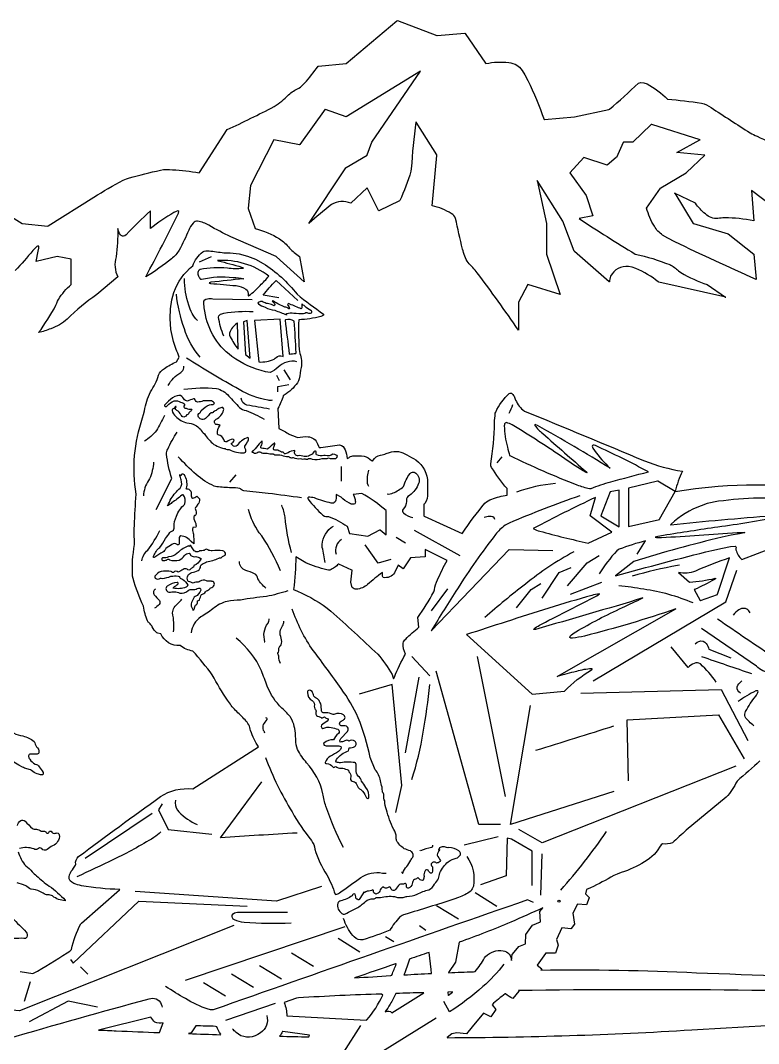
# Model space of a CAD drawing. Extents: x 0.5 to 31.2, y -0.2 to 53.7.
# Drawn here: x 8.26 to 20.54, y 36.66 to 53.69 of the extents above; entities that cross this region are included whole.
import ezdxf

# ---------------------------------------------------------------- set-up
doc = ezdxf.new("R2010")
doc.units = 0
doc.linetypes.add('0', pattern=[0])
doc.layers.add('1', color=7, linetype='0')

msp = doc.modelspace()

# ---------------------------------------------------------------- linework, layer by layer
at = {"layer": '1'}
for p, q in [((11.431412, 49.756332), (11.23381, 49.665131)), ((12.753845, 47.704292), (12.647446, 47.871498)), ((12.571442, 47.689087), (12.525848, 47.780289)), ((16.269119, 46.424034), (16.188049, 46.322693)), ((13.601471, 46.021896), (13.601471, 46.265144)), ((11.841827, 46.123459), (11.735413, 46.001854)), ((15.577805, 44.775291), (14.817673, 45.200966)), ((14.665665, 44.988129), (14.513641, 45.079346)), ((17.414261, 44.136192), (17.931107, 44.336411)), ((15.364975, 44.227997), (15.091339, 43.863129)), ((15.073303, 42.775764), (14.769287, 43.100052)), ((16.329941, 40.769211), (15.86377, 43.100052)), ((14.667953, 41.498878), (14.8909, 42.755501)), ((10.452179, 40.485466), (9.337418, 39.73555)), ((16.208328, 40.100372), (15.640808, 39.958496)), ((16.917709, 39.127502), (16.937988, 39.81662)), ((16.188004, 38.939995), (15.823166, 39.162949)), ((15.549576, 38.72718), (15.184738, 38.950127)), ((13.654541, 38.600533), (10.999405, 37.708725)), ((15.003494, 38.538483), (14.897095, 38.614487)), ((13.907928, 38.179977), (13.543106, 38.402924)), ((14.470352, 38.347176), (14.334686, 38.432068)), ((13.132721, 37.936768), (12.767899, 38.159714)), ((9.256363, 37.931686), (9.377975, 37.810066)), ((12.600601, 37.728996), (12.235764, 37.95195)), ((8.32402, 37.364174), (8.425354, 37.688461)), ((11.668259, 37.445236), (11.303421, 37.668198)), ((12.13443, 37.58712), (11.769592, 37.810066)), ((12.499252, 37.323639), (11.668259, 37.039879)), ((13.91803, 36.958809), (13.634277, 36.512909))]:
    msp.add_line(p, q, dxfattribs=at)
for points in [[(8.021866, 50.475349), (8.289276, 50.308815), (8.712524, 50.266876), (8.718338, 50.268333), (9.479324, 50.748672, -0.023328), (9.969162, 51.028336), (10.025909, 51.053474), (10.072021, 51.069588, -0.002263), (10.58786, 51.199272, -0.072357), (10.789281, 51.204453, -0.028578), (11.233322, 51.154572), (11.23848, 51.159004), (11.700333, 51.872429, 0.008776), (12.481018, 52.256065, 0.060512), (12.721074, 52.451607, -0.076877), (12.891167, 52.564247, 0.088565), (12.986237, 52.645767, 0.034127), (13.212006, 52.928894), (13.217224, 52.929985), (13.677658, 52.971809), (14.520966, 53.682312), (14.53154, 53.689987), (15.186737, 53.437851), (15.192551, 53.437042), (15.65448, 53.479012), (15.659836, 53.471634), (15.998047, 52.979927), (16.003769, 52.971832, -0.076656), (16.384563, 52.991776, -0.083389), (16.521072, 52.947235), (16.562897, 52.914116), (16.606567, 52.858879), (16.653275, 52.783241), (16.701599, 52.692421, -0.025306), (16.972244, 52.043427), (16.977859, 52.04229), (17.476746, 52.084145), (18.05159, 52.209503), (18.058762, 52.211388, 0.018928), (18.541382, 52.648125), (18.582108, 52.659386), (18.63089, 52.65358), (18.685287, 52.634033, -0.075036), (19.027161, 52.380264, -0.0211), (19.591633, 52.310913, -0.099195), (19.750595, 52.239925, 0.001654), (20.399385, 51.818867, 0.036536), (20.517408, 51.764622, -0.002275), (21.353395, 51.344086, -0.154862)], [(20.810669, 50.562439), (20.423035, 50.85817), (20.461426, 50.355865), (20.461304, 50.351196, 0.051233), (19.977877, 50.404591, 0.040081), (19.862213, 50.390381, -0.207003), (19.656876, 50.46833, -0.070731), (19.490875, 50.64782), (19.144409, 50.815727), (19.146149, 50.81208), (19.453644, 50.309181), (19.460388, 50.306923), (20.035294, 50.139755), (20.461792, 49.801544), (20.500122, 49.383499), (20.499418, 49.379379, -0.010268), (19.147062, 50.006287), (19.028976, 50.067917), (18.944565, 50.116478, -0.118048), (18.80847, 50.262409, -0.075678), (18.679443, 50.563797), (18.910492, 50.899689), (18.913925, 50.90226), (19.337051, 51.153923), (19.340561, 51.157082), (19.647583, 51.450012), (19.18248, 51.492363), (19.565308, 51.701073), (19.569809, 51.703827), (18.76329, 51.955063), (18.7556, 51.956902), (18.4478, 51.6632), (18.44545, 51.661446), (18.291382, 51.661446), (18.290237, 51.660072), (18.174759, 51.408264), (18.173294, 51.406769), (18.019562, 51.28109), (17.631836, 51.407814), (17.399261, 51.154152), (17.670715, 50.773476), (17.786072, 50.438034), (17.786346, 50.435524), (17.555328, 50.393539), (17.556, 50.39225, 0.012525), (18.490646, 49.800262, -0.041467), (19.063702, 49.624252, -0.089336), (19.210678, 49.521362), (19.24968, 49.492157, 0.059453), (19.686447, 49.294334), (19.992889, 49.085518), (19.996017, 49.08313), (18.881836, 49.334473), (18.871765, 49.337105, 0.07382), (18.500839, 49.561073), (18.439896, 49.580292), (18.379776, 49.591827, 0.33208), (18.080097, 49.431751, 0.087767), (18.058273, 49.337296), (18.054886, 49.339561), (17.477646, 49.843094), (17.475052, 49.848312), (17.28302, 50.350876), (16.856506, 51.02739), (17.011566, 50.308708), (17.011566, 49.806587), (17.011826, 49.800842), (17.242615, 49.129799), (17.242767, 49.12571), (16.70369, 49.293648), (16.700714, 49.292946), (16.546692, 48.9991), (16.546371, 48.995003), (16.54637, 48.533875, 0.01114), (15.859782, 49.488865, 0.031296), (15.707886, 49.657494, -0.081733), (15.615845, 49.883949, -0.006478), (15.499376, 50.394398, 0.172347), (15.428391, 50.475998, 0.073232), (15.112061, 50.605255), (15.188919, 51.443367), (15.188889, 51.451134), (14.842438, 51.99678), (14.840347, 51.997223, 0.016431), (14.761902, 51.219337), (14.754913, 51.179329, -0.041624), (14.56955, 50.689812), (14.56604, 50.687683), (14.22049, 50.52021), (14.21788, 50.52507), (14.026535, 50.900597), (13.755127, 50.647003, 0.233195), (13.433091, 50.624344, 0.010795), (13.059173, 50.311501), (13.675308, 51.235229), (13.679428, 51.239822), (14.025848, 51.449692), (14.027145, 51.451767), (14.104034, 51.661308), (14.918137, 52.844917), (13.677628, 52.08416), (13.33255, 52.209579), (13.32843, 52.21048), (12.905548, 51.623619), (12.901443, 51.619354), (12.477921, 51.703323), (12.474304, 51.700623), (12.089264, 50.944862), (12.087982, 50.940331), (12.0495, 50.562866), (12.050613, 50.559128), (12.165741, 50.224365, -0.074262), (12.568661, 50.055138, -0.073607), (12.734931, 49.900612, 0.051202), (12.902374, 49.75914), (12.979187, 49.340355), (12.979172, 49.337242), (12.517395, 49.756844), (12.512817, 49.760124), (11.760681, 50.08815, -0.026683), (11.39537, 50.279987, 0.077383), (11.207121, 50.350792, 0.24283), (11.132856, 50.314667, 0.089608), (11.058304, 50.196442, -0.02106), (10.900936, 49.866386, -0.083382), (10.772736, 49.723747, -0.038878), (10.343765, 49.421173, 0.007334), (10.888123, 50.48159), (10.893509, 50.508858), (10.88002, 50.517807), (10.850906, 50.511299), (10.809448, 50.49218, 0.031538), (10.42128, 50.224571), (10.421204, 50.520088, 0.015308), (10.016968, 50.123383), (9.992966, 50.106659, -0.38728), (9.922165, 50.121559, -0.107292), (9.878601, 50.224075, -0.035951), (9.848876, 49.754578, 0.187497), (9.87854, 49.42115), (9.52948, 49.125153, 0.049358), (9.036785, 48.718796, -0.095716), (8.763018, 48.557674, -0.038438), (8.561447, 48.492554, 0.034007), (8.849915, 48.947952), (8.866089, 48.985168), (8.876755, 49.015778), (8.891235, 49.046623, -0.074456), (9.102936, 49.29409), (9.103226, 49.29808), (9.103226, 49.716858), (9.100342, 49.717567), (8.870651, 49.759315), (8.521713, 49.674782), (8.554092, 49.851318), (8.562378, 49.897675), (8.562347, 49.928398), (8.5513, 49.936958), (8.530563, 49.92643), (8.50145, 49.899925), (8.46524, 49.860527, -0.021289), (8.172852, 49.526978)], [(8.256729, 37.854141), (8.467361, 37.824043, 0.019767), (9.03598, 38.164635), (9.078232, 38.195557), (9.106079, 38.220749, -0.072307), (9.263702, 38.648972), (9.273346, 38.660385), (9.906113, 39.217796), (9.910461, 39.222488, -0.03512), (9.274884, 39.283409, -0.040227), (9.147278, 39.321823), (9.112579, 39.341965, -0.376999), (9.077408, 39.467926, -0.068402), (9.140747, 39.575874), (9.175583, 39.623756), (9.178313, 39.641182, -0.26663), (9.227299, 39.769562, -0.005199), (10.586563, 40.766762, -0.179999), (11.127441, 40.894493), (12.221817, 41.593765, -0.060633), (12.088698, 41.865639, 0.166257), (11.995453, 42.044601, 0.023297), (11.837296, 42.202461, -0.049668), (11.706676, 42.370865, -0.027568), (11.451675, 42.794983, 0.027846), (11.127274, 43.189774, -0.110763), (10.914612, 43.280945, -0.309826), (10.595352, 43.478577), (10.54361, 43.491516), (10.529968, 43.495171, -0.178227), (10.452885, 43.594063, 0.088213), (10.403397, 43.658463, -0.257439), (10.371902, 43.69297, -0.052083), (10.30571, 43.9366, -0.031766), (10.132462, 44.398788), (10.125626, 44.437988, -0.063271), (10.158615, 44.963127), (10.158981, 44.980743, -0.036499), (10.155136, 45.275764, -0.008128), (10.184967, 45.80426, -0.125828), (10.291342, 47.072609), (10.307673, 47.130337), (10.321753, 47.188652, -0.078975), (10.42337, 47.507408, 0.075164), (10.556841, 47.782269, -0.158241), (10.654449, 47.895279, -0.038675), (10.853683, 48.008179), (10.899431, 48.08424, -0.000864), (10.803651, 48.344841), (10.763123, 48.546066), (10.747635, 48.72802), (10.753311, 48.891197), (10.776321, 49.036133), (10.812789, 49.16333, -0.147205), (11.127441, 49.604378, -0.155726), (11.292726, 49.835739, -0.16046), (11.396759, 49.855217, -0.011301), (11.644531, 49.820793), (11.748169, 49.819016), (11.89563, 49.804176), (12.036957, 49.76754), (12.171005, 49.713333), (12.296616, 49.645821, -0.087767), (12.862335, 49.131416, 0.01811), (13.300919, 48.800949), (13.302933, 48.785263), (13.287506, 48.771156), (13.257904, 48.758591, -0.046303), (12.890793, 48.707458, 0.039627), (12.906219, 48.144173, -0.152001), (12.92865, 47.912437, 0.003669), (12.897888, 47.724724), (12.885376, 47.691292), (12.868469, 47.659233, -0.11311), (12.645676, 47.454033), (12.631119, 47.439537, -0.079469), (12.541092, 47.231941), (12.556183, 46.899765), (12.556763, 46.898369, -0.006747), (12.733109, 46.801476, 0.025345), (12.875488, 46.746635), (12.996155, 46.761711), (13.044266, 46.758881, -0.299296), (13.202774, 46.638603), (13.21721, 46.603004, 0.473036), (13.254561, 46.580063, 0.008964), (13.566086, 46.624786, -0.302367), (13.66084, 46.540287, -0.081785), (13.696304, 46.397034), (13.723297, 46.410538, -0.235853), (13.790482, 46.438934, -0.061359), (13.980927, 46.434189, -0.126532), (14.098984, 46.364052), (14.109177, 46.357292), (14.119522, 46.352272), (14.130142, 46.366936, -0.262225), (14.251236, 46.450523, 0.07758), (14.344269, 46.480293), (14.398636, 46.497841, -0.235914), (14.68965, 46.455887, -0.016971), (14.83767, 46.374218, -0.238483), (15.033981, 45.990196), (15.033784, 45.822594, -0.160722), (14.98644, 45.648254), (14.980053, 45.641956), (14.973099, 45.636292), (14.973099, 45.439987), (14.976913, 45.437653), (15.610596, 45.150993), (15.61438, 45.154831, -0.028295), (15.988442, 45.654922, -0.122749), (16.100693, 45.720474, -0.038051), (16.356308, 45.788994), (16.356323, 45.88588), (16.355392, 45.896339, -0.04077), (16.099564, 46.249168), (16.087387, 46.275398), (16.086258, 46.307259, 0.035813), (16.147228, 46.99086, -0.017858), (16.160385, 47.149017), (16.16716, 47.169441, -0.1002), (16.394068, 47.478386, -0.431862), (16.454449, 47.460381, -0.027021), (16.47438, 47.435349), (16.498947, 47.370407, 0.140903), (16.645021, 47.187492, -0.002721), (18.642496, 46.356464, 0.050724), (19.27475, 46.184204, 0.045188), (19.152954, 45.84993), (18.863861, 46.020569), (18.860626, 46.02166), (18.377518, 45.900879), (18.375092, 45.897804), (18.375092, 45.263557), (18.378403, 45.26255), (18.891357, 45.383247), (18.894485, 45.38784), (19.153107, 45.849678), (19.491135, 45.899681), (19.870346, 45.936646, -0.070517), (22.360443, 45.758606)], [(11.203415, 48.692307, -0.112717), (11.058651, 48.951439, -0.084925), (10.990601, 49.391525)], [(12.556229, 49.072319), (12.299606, 49.117615), (12.298111, 49.11824, -0.017864), (12.506058, 49.356476), (12.513168, 49.358818), (12.875443, 49.026718)], [(11.249007, 48.084297, -0.104802), (10.98598, 48.557423, -0.055816), (10.853805, 49.133118)], [(12.86026, 48.008293, 0.252085), (12.54686, 47.918831, -0.09868), (12.412796, 47.828896), (12.337738, 47.84124, -0.097286), (11.777026, 48.094669, -0.209817), (11.317825, 48.908157), (11.3089, 48.990898, -0.410193), (11.369995, 49.057259, -0.085301), (11.461761, 49.057121), (12.115433, 49.041916)], [(11.644211, 48.433907, -0.080006), (11.55688, 48.75206, -0.329932), (11.609848, 48.807945), (11.6427, 48.817345, -0.054099), (12.130646, 48.844315)], [(12.449844, 47.369881, -0.163673), (12.381088, 47.368324, -0.087189), (11.897279, 47.546051, -0.018493), (11.021011, 48.069092)], [(10.71701, 47.613083, -0.129798), (10.925156, 47.827232), (10.944886, 47.843491, 0.310475), (10.975389, 47.932297)], [(10.975388, 47.552292, -0.0476), (11.519623, 47.56414, -0.156024), (11.726518, 47.437248, 0.001308), (11.902225, 47.245632, 0.144805), (12.013214, 47.193527, -0.057), (12.313034, 47.050674)], [(12.404236, 47.21788, 0.011458), (12.026688, 47.284264, -0.329586), (11.933031, 47.400276)], [(10.65619, 47.111481, 0.00169), (10.520828, 46.86042, -0.085238), (10.321793, 46.685859)], [(10.519394, 45.545837), (10.77742, 46.061928), (10.777298, 46.064415, -0.040777), (10.686543, 46.470539, -0.125282), (10.708725, 46.553719, -0.041666), (10.869003, 46.837875)], [(10.473801, 46.336258, -0.079281), (10.40741, 46.059402), (10.391449, 46.030312, 0.147845), (10.306578, 45.773842)], [(12.93625, 45.743446, -0.006298), (12.382629, 45.816864, -0.022518), (11.975448, 45.860416, -0.124888), (11.919708, 45.890503), (11.909134, 45.895691, 0.076633), (11.765015, 45.909889, -0.027872), (11.527145, 45.927444), (11.482544, 45.939056, -0.086955), (11.185455, 46.130066, -0.032854), (10.884201, 46.42746)], [(14.057541, 45.930687), (14.044769, 45.955231), (14.036438, 45.982628, -0.111789), (14.057541, 46.20433)], [(14.361618, 45.809067, 0.18403), (14.459444, 45.822704, 0.083461), (14.635452, 45.931427, -0.102285), (14.742517, 46.146389, -0.449574), (14.84718, 46.143768, -0.349716), (14.87334, 45.954971, -0.142261), (14.707489, 45.763649, 0.265293), (14.682498, 45.68103, -0.228676), (14.625658, 45.554741, 0.402913), (14.630569, 45.489616, 0.119182), (14.787277, 45.413803)], [(17.566299, 45.775452, 0.019993), (16.392075, 45.320206), (16.357164, 45.302898), (16.322647, 45.284821, 0.069886), (16.164993, 45.130852, 0.026679), (15.532027, 44.229256, 0.007411), (15.094819, 43.526997), (16.390427, 44.883316), (16.392303, 44.883606), (17.120392, 44.863388)], [(22.375015, 45.667465, 0.027205), (20.541233, 45.736801, 0.024605), (19.874252, 45.68454), (19.683884, 45.647148), (19.585144, 45.610252, 0.097206), (19.086033, 45.304493), (19.075577, 45.293495), (19.081436, 45.292912, -0.008727), (20.773865, 45.44463)], [(12.586639, 44.52742, 0.044092), (12.274582, 45.107986), (12.231262, 45.160912, -0.085905), (12.054626, 45.545837)], [(12.769058, 44.831421, -0.044859), (12.663322, 45.41795, 0.081243), (12.605644, 45.616802), (12.601852, 45.621841)], [(16.155518, 45.3834, 0.37511), (16.063963, 45.432747, 0.080929), (15.973084, 45.413803)], [(20.888397, 45.425346, -0.017966), (19.863155, 45.254467, 0.001984), (18.960238, 45.116627), (18.863388, 45.098312), (18.82045, 45.085724), (18.840469, 45.079735), (18.924406, 45.080566, 0.003907), (20.184296, 45.165661), (20.248625, 45.167339), (20.312973, 45.167511), (20.299835, 45.15947), (20.221695, 45.143929), (20.08812, 45.119675), (19.934708, 45.086983, 0.015535), (18.466368, 44.68409), (18.162519, 44.440918, -0.008926), (19.764345, 44.866089), (19.94043, 44.905319), (20.073685, 44.930069), (20.152618, 44.936821), (20.167572, 44.92263), (20.164215, 44.900696), (20.165421, 44.878181, 0.146047), (20.261993, 44.715157), (21.047089, 45.017136, -0.117979)], [(10.276183, 44.694626, -0.149744), (10.376801, 44.871788, 0.047905), (10.5802, 45.196228)], [(13.331467, 44.664215, 0.007831), (13.281585, 44.916389, -0.238816), (13.426597, 45.245586), (13.446964, 45.259647), (13.468277, 45.272232)], [(18.51889, 44.802582), (18.659912, 45.024193), (18.660202, 45.025383, 0.028282), (18.220825, 44.886505), (18.20285, 44.876175), (18.181549, 44.858284, 0.04524), (17.890579, 44.478287)], [(17.464951, 44.843117, 0.043406), (16.66188, 44.30677, 0.015448), (15.985368, 43.748642)], [(12.343445, 44.238609, -0.081541), (12.209825, 44.39164, 0.288601), (12.152374, 44.477966, 0.075911), (12.007554, 44.532475, -0.31039), (11.902635, 44.67942)], [(19.228287, 44.620163), (19.195114, 44.616096, 0.027075), (18.43782, 44.437752)], [(10.504195, 44.223412, 0.450734), (10.485611, 44.128235, 0.058774), (10.571824, 44.03299, -0.3475), (10.565643, 43.968117, -0.093172), (10.488999, 43.904205)], [(12.708252, 44.193008, -0.024641), (12.352173, 44.097984, 0.022549), (11.922745, 44.040291, 0.021214), (11.701402, 44.017334, 0.12799), (11.4603, 43.893024, -0.021599), (11.258026, 43.75872, 0.203891), (11.097001, 43.49379)], [(19.451218, 43.991859, 0.064201), (18.630344, 44.220795, 0.018841), (18.214874, 44.275612)], [(19.856602, 43.728367, 0.00305), (20.818544, 43.075348, 0.218104), (20.87958, 43.08897), (20.904764, 43.102821, 0.091901), (21.092941, 43.282471), (21.098953, 43.299515), (21.09993, 43.326744), (21.096375, 43.363014, 0.036632), (20.962601, 43.843376, 0.008544), (20.809189, 44.275612)], [(10.808212, 43.508987, 0.074717), (10.789352, 43.825317, -0.220634), (10.884295, 43.98605, 0.048323), (10.945008, 44.056206)], [(14.607132, 39.512596, 0.647785), (14.621643, 39.493713, -0.127944), (14.686295, 39.603844, 0.08839), (14.752544, 39.709259, -0.01995), (14.788681, 39.760212, 0.424749), (14.746979, 39.862389, 0.008745), (14.644897, 39.900749, -0.119588), (14.517944, 40.036766, -0.119514), (14.512459, 40.091396, 0.162852), (14.469742, 40.222092, -0.049408), (14.349548, 40.54789, -0.113273), (14.322662, 40.695168, -0.174077), (14.306472, 40.786758, 0.224495), (14.284073, 40.842514, -0.034998), (14.27829, 40.926994, -0.08411), (14.252398, 41.030647, 0.123702), (14.16124, 41.215118), (14.080261, 41.417564, 0.04721), (13.877502, 42.079903, 0.05881), (13.59584, 42.565048, 0.010996), (13.13055, 43.199085, -0.073127), (12.783004, 43.890518)], [(20.403839, 43.829712), (20.380615, 43.859314, 0.405236), (20.2153, 43.876259, 0.09564), (20.120071, 43.78917)], [(12.316833, 43.343269), (12.327759, 43.346466, -0.244451), (12.37826, 43.653717, 0.136523), (12.397918, 43.728371)], [(12.587096, 42.983833, -0.138014), (12.560074, 43.103233, 0.009983), (12.543823, 43.145569), (12.544113, 43.154678, 0.137781), (12.5579, 43.236797, -0.206037), (12.586135, 43.278069, 0.18632), (12.605545, 43.318428), (12.606796, 43.350655, 0.04561), (12.581322, 43.46101, -0.156699), (12.599045, 43.568047), (12.618088, 43.61261, 0.147572), (12.641128, 43.687836)], [(20.87001, 42.937912), (20.848709, 42.908386, -0.381705), (20.615252, 42.862732, -0.082376), (20.505569, 42.937523), (19.593094, 43.566216)], [(13.634277, 39.917953, -0.034388), (13.340986, 40.605869, -0.03822), (13.292725, 40.816406, 0.127248), (13.02143, 41.330341, -0.061662), (12.871788, 41.55291, -0.097237), (12.839203, 41.712555), (12.836823, 41.787903, 0.120948), (12.760834, 42.076668, 0.065249), (12.610214, 42.239891, -0.11184), (12.366196, 42.60836, -0.00942), (12.271179, 42.861977, 0.114016), (11.850677, 43.404076)], [(19.48761, 43.311386), (19.519638, 43.336723), (19.548889, 43.352699, -0.379001), (19.670776, 43.31501, -0.089017), (19.714722, 43.221664), (20.079529, 43.079788)], [(19.836334, 42.674423, 0.046899), (19.574657, 42.977139, 0.283015), (19.469025, 42.984367, 0.088342), (19.370377, 42.917854), (19.36821, 42.920029), (19.086395, 43.262199)], [(14.769287, 41.052971, 0.044444), (14.960191, 41.83989, 0.014148), (15.073304, 42.633888)], [(20.241684, 42.492012), (20.215757, 42.509949, -0.404323), (20.198624, 42.623756, -0.090228), (20.261963, 42.694695)], [(20.464645, 41.944771, -0.075752), (20.316177, 42.097794, -0.205992), (20.325119, 42.18483, -0.043343), (20.4937, 42.439518, 0.055167), (20.536133, 42.519836), (20.531799, 42.529716), (20.518509, 42.531487), (20.497742, 42.526329, 0.050032), (20.201141, 42.350136)], [(12.337097, 42.086655), (12.354767, 42.080292), (12.360214, 42.068306), (12.356308, 42.052315, -0.03876), (12.296112, 41.968338, 0.115022), (12.299623, 41.872345, -0.247843), (12.316832, 41.823166)], [(8.144087, 41.827209, 0.095258), (8.30011, 41.777367, -0.120063), (8.48558, 41.685036, -0.009984), (8.523561, 41.599052, -0.293439), (8.56537, 41.498333, -0.301655), (8.527374, 41.474052, 0.009162), (8.414162, 41.474342, 0.366698), (8.393921, 41.437576, 0.16173), (8.413306, 41.390217, 0.113919), (8.504639, 41.308861, -0.286887), (8.569107, 41.262726, -0.043353), (8.635756, 41.170933, -0.206276), (8.631241, 41.132553, -0.162896), (8.559372, 41.142586), (8.536079, 41.148399, -0.13199), (8.444645, 41.200634, 0.134537), (8.364365, 41.230362, -0.087932), (8.293304, 41.260513, -0.039483), (7.833983, 41.550606, 0.093974)], [(12.337097, 41.417801, 0.047995), (12.780777, 40.511536, 0.042283), (13.100421, 40.039135, -0.115699), (13.158859, 39.893372, 0.073098), (13.357864, 39.466789, -0.037145), (13.495544, 39.142616), (13.505798, 39.139297, 0.134595), (13.567123, 39.165901, 0.002763), (13.923401, 39.420082, -0.20231), (14.28094, 39.495289, 0.014782), (14.343658, 39.492325)], [(20.565338, 41.364342, -0.009503), (20.184021, 41.025101, -0.066563), (20.004517, 40.757813), (19.334976, 40.209869, -0.010761), (19.108139, 39.998177, -0.113381), (18.945633, 39.980064), (18.917999, 39.967262, -0.14547), (18.644066, 39.680443, -0.059654), (18.257385, 39.501808), (18.191269, 39.477707), (18.131073, 39.455032, -0.031892), (17.745758, 39.250778), (17.678711, 39.222252), (17.663559, 39.146484), (17.724197, 39.085861), (17.724045, 39.084839), (17.679306, 38.965508), (17.678619, 38.964104), (17.526886, 38.979279), (17.451218, 38.828239), (17.450851, 38.82666), (17.481155, 38.644882), (17.420532, 38.569077), (17.41922, 38.568993), (17.27002, 38.583931), (17.268265, 38.583878), (17.177216, 38.386574), (17.207382, 38.295807), (17.207397, 38.294762), (17.161957, 38.15847), (16.995163, 38.15847), (16.993668, 38.156898), (16.858047, 37.960777), (16.933899, 37.900085), (16.920164, 37.879398, -0.015863), (19.506666, 37.836067, 0.011853), (25.462246, 37.732433)], [(12.864076, 40.161179, 0.004101), (11.587189, 40.080101), (12.276306, 41.012436)], [(10.837266, 40.70842, 0.233266), (10.873703, 40.543411), (10.896469, 40.513794, 0.100915), (11.202087, 40.303047)], [(8.210602, 40.284187, -0.206325), (8.262325, 40.372166, -0.322547), (8.335129, 40.357475, 0.005708), (8.457376, 40.237183, 0.191288), (8.523193, 40.225983, -0.092808), (8.603147, 40.191753), (8.607508, 40.190514), (8.611954, 40.189621), (8.658295, 40.192818, -0.132405), (8.695984, 40.160225, 0.481001), (8.734131, 40.17942, -0.689334), (8.780548, 40.177727, 0.372138), (8.838379, 40.157806), (8.855469, 40.160934, -0.456662), (8.90236, 40.131317, -0.265088), (8.877365, 40.020561, -0.184191), (8.794762, 39.949238, 0.084257), (8.704778, 39.885204, -0.396267), (8.613083, 39.901222, 0.476708), (8.544678, 39.890633, -0.294252), (8.480972, 39.897087, 0.154828), (8.240285, 39.902828, 0.361539)], [(10.59404, 40.181442, -0.069742), (10.477936, 40.086479, -0.028812), (9.807343, 39.721123, -0.00757), (9.19554, 39.431526)], [(15.113846, 39.958496, -0.157447), (15.11235, 39.924576), (15.100494, 39.919876, 0.043144), (14.914215, 39.866837), (14.911163, 39.877426)], [(8.222183, 39.84832, 0.10253), (8.347153, 39.612846, -0.111082), (8.453674, 39.5149, 0.051919), (8.52803, 39.44973, 0.054991), (8.738907, 39.278519, -0.051543), (9.004593, 39.042564), (9.003311, 39.034271, -0.159178), (8.791824, 39.113129, 0.146245), (8.715088, 39.130165, -0.098708), (8.63501, 39.158913), (8.580017, 39.187103, 0.14193), (8.438232, 39.225227), (8.429596, 39.227432, -0.058062), (8.34642, 39.284889, 0.069858), (8.202621, 39.330177, 0.017625)], [(15.687516, 39.769707, -0.200276), (15.795126, 39.278061, -0.109705), (15.751633, 39.193581, -0.080125), (15.547485, 39.089264), (15.471161, 39.060974, -0.007645), (14.657014, 38.806442, 0.04712), (14.570511, 38.764565, 0.042073), (14.405884, 38.544418, -0.024216), (13.957077, 38.383171, -0.252622), (13.813538, 38.432411), (13.78894, 38.456955, -0.089678), (13.635467, 38.736076)], [(16.796097, 39.00589), (16.69478, 39.046432, 0.001127), (11.466385, 37.217369, -0.091983), (11.382187, 37.228119, -0.053702), (11.005173, 37.404533, -0.015601), (10.67511, 37.607391)], [(12.762741, 38.661331, -0.03353), (11.979005, 38.671494, -0.077592), (11.819433, 38.714211, -0.289454), (11.779542, 38.795807, -0.243498), (11.870941, 38.843742), (12.70195, 38.843742)], [(8.124969, 38.743454, -0.008844), (8.355245, 38.512062, -0.227446), (8.367355, 38.425163, -0.298722), (8.312393, 38.406921, 0.032436), (8.147507, 38.403641, -0.17555)], [(11.810135, 38.620796), (8.24295, 37.202026), (7.99968, 37.222351), (7.918655, 37.323639, -0.281391), (7.906274, 37.505177, -0.052873), (7.938919, 37.566857)], [(16.30043, 37.980576, -0.066808), (15.952084, 37.60479, -0.036293), (15.397598, 37.181755), (15.304153, 37.356415)], [(7.797043, 36.776398), (8.039642, 36.735962), (8.041675, 36.736271, -0.004191), (10.402298, 37.40255), (10.427307, 37.407715, -0.435348), (10.60997, 37.284561), (10.614319, 37.262833)], [(15.174652, 37.080421), (11.324997, 34.689575), (11.323196, 34.68869, -0.070192), (10.878304, 34.667286, -0.101016), (10.78315, 34.697765, -0.299983), (10.764359, 34.769684, -0.091741), (10.872116, 34.992302, -0.027453), (11.039963, 35.215744)], [(12.357363, 37.120956, -0.3317), (12.256027, 36.837204), (12.207367, 36.804489, -0.335936), (11.846626, 36.841522, -0.049559), (11.789871, 36.898003)]]:
    msp.add_lwpolyline(points, format="xyb", dxfattribs=at)
for points in [[(12.247177, 49.277649, 0.011096), (12.393631, 49.433388, 0.179219), (11.537628, 49.693939), (11.547961, 49.689194, -0.008706), (11.939769, 49.583324), (11.95155, 49.577599), (11.962891, 49.571045), (11.964752, 49.565582), (11.958008, 49.561119, -0.06446), (11.702591, 49.567375, 0.071307), (11.247223, 49.542809, 0.457297), (11.222244, 49.43512, 0.092501), (11.255646, 49.384827), (11.263489, 49.38308), (11.273453, 49.383179, -0.083247), (11.797176, 49.412079, -0.019639), (11.977432, 49.389755), (11.969038, 49.387413, 0.00956), (11.427908, 49.330193), (11.413572, 49.325874), (11.399628, 49.320427), (11.403366, 49.315742), (11.421234, 49.311264, -0.003001), (11.849086, 49.274532, -0.0861), (12.008795, 49.218437, -0.307757), (12.045807, 49.116653), (12.045792, 49.107292), (12.051285, 49.104881), (12.061661, 49.108711, 0.048011)], [(12.437057, 48.958473, 0.098944), (12.347458, 48.980194, -0.04785), (12.282242, 49.011002, 0.269637), (12.227859, 48.998497), (12.217224, 48.994377), (12.209381, 48.987923), (12.218048, 48.971642, 0.096695), (12.330673, 48.914932, 0.105302), (12.491516, 48.86441, 0.037799), (12.591019, 48.830132, 0.076092), (12.684265, 48.795738), (12.686493, 48.783752), (12.686523, 48.798477), (12.68866, 48.8097), (12.693985, 48.812805, -0.09629), (12.805614, 48.817417, 0.006189), (12.971541, 48.810421, 0.189787), (13.006058, 48.829071, -0.33013), (13.03627, 48.819939, 0.211297), (13.102157, 48.82225, 0.509434), (13.090546, 48.861862, -0.089219), (12.992203, 48.933266, -0.032433), (12.940231, 48.970749, -0.071852), (12.940994, 48.905075), (12.935486, 48.893303), (12.926453, 48.888016), (12.910018, 48.897141, -0.004824), (12.718169, 48.978699, 0.200416), (12.702972, 48.956116, -0.17036), (12.735336, 48.89077), (12.729141, 48.889771), (12.723145, 48.891029, 0.119557), (12.660034, 48.918983, -0.04731), (12.471069, 49.01487), (12.448836, 49.024475, 0.165314), (12.484604, 48.976234), (12.490616, 48.962685), (12.488998, 48.944595), (12.479355, 48.94043, 0.016771)], [(11.859543, 48.645378, 0.168358), (11.738073, 48.484661, 0.161982), (11.749329, 48.420448, 0.035838), (11.881073, 48.217758), (11.870941, 48.653534)], [(12.580338, 48.714333), (12.154709, 48.694061), (12.225632, 48.004944, 0.134436), (12.481659, 48.052612), (12.499252, 48.06575), (12.51506, 48.078499, -0.293162), (12.618914, 48.10202), (12.631012, 48.096153)], [(12.813461, 48.683357, 0.219365), (12.670517, 48.707298), (12.661704, 48.701817, 0.000125), (12.732452, 48.136703, -0.006166), (12.843811, 48.146828), (12.845276, 48.15554, 0.013634)], [(12.037643, 46.675865, 0.197143), (12.052017, 46.738022), (12.040237, 46.743828, 0.180078), (11.862762, 46.610947), (11.851013, 46.601601, -0.37056), (11.771851, 46.637688), (11.770859, 46.652466, 0.35836), (11.812637, 46.701172), (11.806244, 46.712524), (11.790161, 46.71769, 0.136677), (11.69374, 46.67408, -0.527227), (11.642447, 46.713001, 0.263281), (11.551392, 46.792953), (11.538863, 46.799576, -0.222711), (11.580156, 46.949982), (11.581512, 46.954063, 0.093988), (11.521088, 46.960464, -0.632459), (11.50621, 47.042213), (11.516815, 47.050987, 0.18713), (11.640058, 47.199501), (11.641657, 47.213978, 0.69643), (11.59169, 47.240067, 0.153658), (11.529022, 47.206406, -0.040493), (11.465514, 47.172539, -0.488679), (11.441269, 47.15683), (11.431534, 47.157806, 0.015375), (11.336643, 47.060799, -0.516577), (11.215271, 47.104546, -0.235134), (11.228195, 47.146866, 0.215737), (11.266281, 47.197388, -0.07398), (11.405194, 47.290699, -0.059859), (11.460201, 47.296932, 0.20092), (11.485474, 47.318138, 0.340313), (11.414047, 47.354713, 0.03691), (11.298294, 47.356415, -0.088042), (11.21077, 47.335297, -0.3012), (11.167831, 47.375099, 0.392368), (11.136093, 47.387909, 0.024428), (11.039581, 47.354111, -0.300789), (10.979919, 47.388039), (10.963304, 47.411278, 0.348714), (10.866486, 47.442703, 0.150612), (10.723587, 47.350227, 0.036034), (10.657761, 47.286583), (10.653473, 47.273132, 0.499078), (10.70137, 47.274117, -0.103284), (10.814377, 47.357224, -0.164606), (10.924179, 47.335358, -0.160562), (10.990143, 47.301476, -0.398194), (10.977751, 47.269722, 0.59589), (11.008286, 47.236008), (11.01561, 47.235199, 0.15372), (11.103836, 47.216484), (11.11058, 47.21431, -0.239822), (11.082104, 47.178806, 0.132738), (11.046707, 47.129196), (11.024261, 47.123878), (11.023117, 47.120415), (11.018646, 47.101715, 0.05337), (10.97905, 47.084915, -0.274864), (10.927811, 47.125954, 0.142406), (10.860971, 47.198822, -0.041923), (10.833267, 47.22728), (10.833145, 47.233513, 0.281959), (10.851868, 47.260132), (10.83963, 47.263214), (10.838364, 47.263229), (10.82341, 47.248276, 0.080913), (10.829132, 47.233696), (10.82547, 47.230522, 0.21127), (10.782181, 47.209641), (10.780992, 47.195496, 0.159916), (10.841522, 47.100578, 0.159198), (11.029694, 46.99073, -0.079705), (11.165863, 46.954697, -0.029438), (11.252441, 46.886169, 0.095496), (11.320755, 46.805267, 0.101586), (11.395248, 46.715179, 0.168191), (11.585754, 46.582413, 0.138807), (11.662689, 46.564423, 0.202622), (11.733871, 46.545288, 0.131687), (11.983287, 46.490852, 0.557553), (11.999497, 46.561165, -0.297482), (12.001266, 46.618446), (12.012405, 46.637878)], [(17.31514, 46.393715, 0.015454), (16.440184, 46.957054, 0.041684), (16.346893, 46.995285, 0.389333), (16.31366, 46.959831), (16.310532, 46.94175, 0.074872), (16.36228, 46.584785, 0.009869), (16.398697, 46.447716), (16.401978, 46.446045, 0.018243), (17.519659, 45.956753, 0.032761), (17.728897, 45.897171), (17.753616, 45.896347, -0.040281), (18.080841, 46.006607, -0.00684), (18.708908, 46.174278, 0.017236), (17.828512, 46.61134, 0.066609), (17.786976, 46.618961, 0.403981), (17.774826, 46.600555), (17.778015, 46.587318), (17.785095, 46.571205, 0.057584), (18.034561, 46.27198), (18.070801, 46.234886, 0.010663), (16.86307, 46.945702), (16.836838, 46.957443), (16.82132, 46.961235), (16.815765, 46.957642), (16.819412, 46.947235, 0.057189), (16.948935, 46.813229, 0.0006), (17.675766, 46.173935), (17.686646, 46.161285), (17.684387, 46.158409), (17.669983, 46.164536, -0.018126)], [(12.109116, 46.504639), (12.106537, 46.5028, -0.252435), (12.13616, 46.494221, 0.287591), (12.210342, 46.500679, -0.331966), (12.27446, 46.490402, 0.099269), (12.338867, 46.48806, 0.019929), (12.431122, 46.471947, -0.295216), (12.490906, 46.458267, 0.048771), (12.576477, 46.456406, -0.016885), (12.687637, 46.429314, -0.245331), (12.743011, 46.416199, 0.202032), (12.792114, 46.413574), (12.799622, 46.413017, 0.151396), (12.915734, 46.39603, -0.114802), (12.954788, 46.385529, 0.038607), (12.995697, 46.393715, 0.330123), (13.050354, 46.395287, -0.195552), (13.114517, 46.387093, 0.153516), (13.278122, 46.39502, -0.056284), (13.349014, 46.394897), (13.363113, 46.397163), (13.385422, 46.408073, 0.146198), (13.504196, 46.398766), (13.522629, 46.412216), (13.533676, 46.431686), (13.528778, 46.445488), (13.513245, 46.454964), (13.492371, 46.461456), (13.456757, 46.469818, -0.233663), (13.331375, 46.446259), (13.320038, 46.446838), (13.308548, 46.445923, -0.187967), (13.191559, 46.458633), (13.184021, 46.459869), (13.180237, 46.47065), (13.180193, 46.499535, 0.735634), (13.148071, 46.51355), (13.141603, 46.50795, -0.28656), (12.978668, 46.430153, 0.142659), (12.882355, 46.443085, -0.579206), (12.823822, 46.518784), (12.825409, 46.532112, 0.135861), (12.711472, 46.489105, -0.123348), (12.650238, 46.475975), (12.646195, 46.478813, 0.407517), (12.601486, 46.503044, 0.032755), (12.542786, 46.534424, 0.00831), (12.489479, 46.535519, -0.552987), (12.476128, 46.58577, 0.068551), (12.492172, 46.649895), (12.487717, 46.651825, 0.038072), (12.374496, 46.556534), (12.36348, 46.553856, 0.012653), (12.268535, 46.569485, -0.582403), (12.26651, 46.606506, 0.085211), (12.28363, 46.686211), (12.279694, 46.691391), (12.25529, 46.664673, 0.031855), (12.162805, 46.557156, -0.003574), (12.133438, 46.526978), (12.130646, 46.518661), (12.115432, 46.518661, -0.208877)], [(11.14122, 44.974968), (11.101715, 45.014748, 0.191886), (10.925762, 45.109814, 0.315877), (10.900787, 45.082382, 0.007158), (10.899642, 44.975937, -0.54765), (10.864334, 44.96669, 0.370996), (10.778412, 44.965828, -0.005564), (10.676117, 44.89679, -0.210581), (10.628571, 44.838165, 0.044877), (10.496307, 44.75354), (10.484253, 44.747597), (10.473679, 44.750504), (10.473662, 44.770233, -0.123432), (10.576141, 44.917183, 0.073578), (10.670731, 45.065224, 0.068415), (10.743835, 45.166695, -0.138538), (10.789215, 45.190155, 0.281731), (10.81813, 45.258888, -0.134866), (10.854324, 45.436867, -0.130839), (10.988159, 45.631271), (10.994781, 45.640503, 0.258493), (10.966126, 45.792076, 0.357863), (10.942184, 45.787331, -0.055587), (10.778305, 45.664047, -0.090174), (10.715439, 45.612045), (10.705322, 45.611275, 0.025976), (10.765488, 45.73172, -0.060125), (10.91545, 45.903801, 0.269383), (10.930704, 46.042339, -0.012941), (10.914383, 46.116737), (10.898407, 46.119942), (10.937989, 46.12001, 0.5272), (10.938126, 46.131699, -0.565942), (10.982681, 46.128372, -0.177729), (11.0215, 45.923691), (11.015198, 45.905296), (11.009598, 45.895096, 0.261559), (11.029596, 45.893196, -0.430273), (11.098953, 45.804855, 0.111468), (11.109192, 45.742805), (11.11554, 45.736839), (11.123657, 45.735497, 0.123135), (11.194046, 45.767105, -0.124999), (11.236832, 45.724258, -0.232), (11.211105, 45.635101), (11.18312, 45.594833, 0.388814), (11.17791, 45.532116, -0.329262), (11.161453, 45.440224, 0.409849), (11.146805, 45.448837, 0.242372), (11.167551, 45.337517, -0.18348), (11.176483, 45.251213), (11.124633, 45.245552, 0.165287), (11.133987, 45.154243), (11.138412, 45.136131, -0.018664)], [(13.822403, 45.730423, -0.150796), (13.828812, 45.653236), (13.820404, 45.641136), (13.806107, 45.634468, -0.180484), (13.73175, 45.65369, -0.083842), (13.593735, 45.75518), (13.513107, 45.795486), (13.512773, 45.794823, -0.144605), (13.494139, 45.675644, -0.323301), (13.431595, 45.653847, -0.028842), (13.151733, 45.739426, 0.096474), (13.050034, 45.750656), (13.040527, 45.744545), (13.038803, 45.733711), (13.046875, 45.717293, 0.047342), (13.29184, 45.454742), (13.31929, 45.437172), (13.34169, 45.429924), (13.359665, 45.432419), (13.384552, 45.429329, -0.066731), (13.695068, 45.268745), (13.735397, 45.147812), (13.737289, 45.146919), (14.039627, 45.106606), (14.241196, 45.207382), (14.242889, 45.207489), (14.343658, 45.126877), (14.343643, 45.529991), (14.343094, 45.532677, 0.049804), (13.937515, 45.815872), (13.796417, 45.795715, -0.036667)], [(17.737701, 45.443382), (17.736725, 45.444626), (17.827776, 45.748154, 0.012231), (16.793365, 45.230324), (16.799759, 45.223312, 0.056419), (16.900192, 45.187424, 0.012919), (17.707397, 44.988693), (18.101456, 45.170563)], [(11.280548, 44.636482, -0.012082), (11.356934, 44.675522, 0.085407), (11.558548, 44.739174), (11.570129, 44.741608, 0.352722), (11.620331, 44.765419, -0.028462), (11.665359, 44.786774), (11.672181, 44.801407, 0.381138), (11.624939, 44.858299, 0.086371), (11.447701, 44.861084), (11.430116, 44.861328, -0.15259), (11.363855, 44.882748, 0.361472), (11.315659, 44.867287, -0.065063), (11.240753, 44.856926, -0.518294), (11.128674, 44.890388, 0.054181), (11.079453, 44.955742, -0.009486), (11.080353, 44.944389), (11.058655, 44.933662, 0.093758), (11.057648, 44.940819, 0.111133), (10.886246, 44.836578), (10.860214, 44.814301, -0.197963), (10.730026, 44.761765), (10.720459, 44.759399, -0.205583), (10.633655, 44.744247, 1.0727), (10.635849, 44.698586, 0.085924), (10.689392, 44.705391, -0.638948), (10.739182, 44.708115, 0.119132), (10.899734, 44.705704, 0.18643), (10.989495, 44.784275, -0.211794), (11.066925, 44.820114), (11.078384, 44.812843), (11.088379, 44.785751), (11.095047, 44.783852, 0.203231), (11.177673, 44.762962, -0.069256), (11.247513, 44.739792), (11.259125, 44.738342), (11.25917, 44.721169, -0.204176), (11.144455, 44.613136), (11.137939, 44.585953, 0.192851), (11.090988, 44.552139, -0.410038), (11.032623, 44.552261, 0.312154), (10.966784, 44.550102, 0.000742), (10.885711, 44.503006, 0.439085), (10.805756, 44.49894, -0.377282), (10.773758, 44.511055), (10.76857, 44.514954, 0.102443), (10.599365, 44.51535, 0.167133), (10.497528, 44.436562), (10.49588, 44.418953), (10.503006, 44.404778, 0.334226), (10.588654, 44.403107), (10.601715, 44.402191), (10.622025, 44.397896, 0.052902), (10.762466, 44.436234, -0.063026), (10.882065, 44.438385, -0.253616), (10.908744, 44.416477, 0.197562), (10.954025, 44.388199, -0.153013), (11.041334, 44.288254, -0.340096), (11.015625, 44.256187, -0.166274), (10.798843, 44.239418), (10.805817, 44.251266, 0.023737), (10.878825, 44.306297, 0.523745), (10.867844, 44.334862, 0.104745), (10.69992, 44.273796, 0.64793), (10.73001, 44.173374, 0.028015), (10.82327, 44.178528, -0.124652), (10.909088, 44.157516, 0.265087), (11.049774, 44.201218, -0.255447), (11.121246, 44.214325, 0.139007), (11.198791, 44.23164, -0.090974), (11.246063, 44.235748), (11.257324, 44.225227), (11.25972, 44.203201, -0.192612), (11.168883, 44.09914), (11.150375, 44.09008, 0.001741), (11.102493, 44.000694, 0.210277), (11.110449, 43.918903, 0.017545), (11.129654, 43.873077, 0.396145), (11.157501, 43.909805, -0.339278), (11.189134, 43.966301, 0.239935), (11.20517, 44.026176, -0.10363), (11.235794, 44.035553), (11.239151, 44.041321, -0.030725), (11.269043, 44.130432, 0.208418), (11.337311, 44.179771, -0.173617), (11.373143, 44.20092, 0.156097), (11.417236, 44.238846), (11.424637, 44.24411, 0.158136), (11.48433, 44.285881, 0.329854), (11.464569, 44.34977), (11.455154, 44.350807), (11.445084, 44.346649), (11.435181, 44.353943, 0.061443), (11.364777, 44.355293), (11.352188, 44.358795, 0.341207), (11.250167, 44.35379, -0.162638), (11.175354, 44.338615, 0.179544), (11.133072, 44.321175, -0.008305), (11.057709, 44.35186), (11.046221, 44.36219, -0.501729), (11.108521, 44.496674, 0.059988), (11.215103, 44.53067, 0.239619), (11.255035, 44.607086, -0.183654)], [(15.35701, 44.701141), (14.992569, 44.883484), (14.992233, 44.882446), (14.992218, 44.762299), (14.990479, 44.761902), (14.749893, 44.741852), (14.748428, 44.740875), (14.628082, 44.560387), (14.627151, 44.559547), (14.54631, 44.620094), (14.483658, 44.495018, -0.296328), (14.296938, 44.414215, -0.279401), (14.282852, 44.43882), (14.282852, 44.498558, 0.024159), (14.036209, 44.299225, -0.147926), (13.848989, 44.218945, -0.186911), (13.781265, 44.249413), (13.772949, 44.26815), (13.75589, 44.336403), (13.776047, 44.538231), (13.775208, 44.539528), (13.554611, 44.639793), (13.552979, 44.640228, -0.109023), (13.407211, 44.538048), (13.386261, 44.537491), (13.357529, 44.541557, -0.039092), (13.005905, 44.660744), (12.843811, 44.762039, -0.019416), (12.803619, 44.21698), (12.869385, 44.185425, -0.071465), (13.425339, 43.855309, -0.007507), (14.203903, 43.138123, -0.057827), (14.441605, 42.797966), (14.456635, 42.760368), (14.464432, 42.72728), (14.481064, 42.754028, -0.039006), (14.667664, 43.141113, -0.161856), (14.629386, 43.32399, -0.148834), (14.669907, 43.390213, -0.034826), (14.890884, 43.586647), (14.870697, 43.748734, 0.035673), (15.136581, 44.177948), (15.149673, 44.211189, -0.08876), (15.199432, 44.37455, -0.017635)], [(19.475113, 44.216461), (19.471573, 44.214653), (19.572479, 44.033012), (19.573792, 44.032738), (19.856339, 44.133644), (19.857971, 44.137833), (20.059265, 44.741776, 0.031292), (19.49118, 44.521004, -0.136956), (19.208633, 44.498009), (19.390274, 44.336548), (19.392273, 44.336571, 0.037353), (19.820175, 44.40197), (19.828796, 44.400383), (19.823792, 44.393341), (19.807236, 44.38176, -0.024924)], [(15.681378, 43.464848), (16.775909, 42.471748), (17.310974, 42.525375, -0.063781), (17.761688, 42.875748), (17.771332, 42.884445), (17.774185, 42.890762), (17.770767, 42.894882), (17.761612, 42.896957, 0.054343), (17.509338, 42.851875, 0.006735), (17.190964, 42.769501), (19.163971, 43.892586), (19.163864, 43.892944, -0.019329), (17.644375, 43.43956, -0.024896), (17.44426, 43.40731), (17.415985, 43.408157), (17.401123, 43.414169), (17.399017, 43.425056), (17.408661, 43.440399, -0.070624), (17.498428, 43.509041, -0.027681), (18.274691, 43.914131, -0.002848), (18.615269, 44.075062, -0.005197), (16.828646, 43.552586), (16.807861, 43.5494), (16.798676, 43.551109), (16.800232, 43.557358, -0.060478), (16.897339, 43.620636), (16.940155, 43.644238, 0.000772), (17.851578, 44.112164), (17.872902, 44.126537), (17.893219, 44.142303), (17.891602, 44.143791, 0.064867), (17.766815, 44.118538, 0.010537), (16.340708, 43.678646, 0.001315)], [(13.193344, 42.399719, -0.127059), (13.139847, 42.441666, 0.055417), (13.111099, 42.518806), (13.087143, 42.533241), (13.062775, 42.53933, 0.475458), (13.034139, 42.501774, 0.293956), (13.115257, 42.366497, -0.278423), (13.148095, 42.271324, 0.089761), (13.155243, 42.226456, -0.374584), (13.174469, 42.175316), (13.17436, 42.15966, 0.418371), (13.222336, 42.100685, -0.148265), (13.27652, 42.07547, -0.016502), (13.319977, 42.093849, 0.204207), (13.382065, 42.062653), (13.379715, 42.046051), (13.3629, 42.025406, 0.032837), (13.26973, 41.955299), (13.262833, 41.936165), (13.271606, 41.91449), (13.292465, 41.90123, -0.186437), (13.429993, 41.916397, -0.047341), (13.539414, 41.890129, -0.492208), (13.548996, 41.817551, 0.109161), (13.468475, 41.710281, 0.208603), (13.309158, 41.659355), (13.301453, 41.641373), (13.312927, 41.625572), (13.348389, 41.614006, 0.022564), (13.518463, 41.614822), (13.559448, 41.611168), (13.588135, 41.601112), (13.598404, 41.582237), (13.584137, 41.552155), (13.552902, 41.520378, -0.044747), (13.418381, 41.4422, 0.181174), (13.329147, 41.335213), (13.331345, 41.325584), (13.339691, 41.320541), (13.352844, 41.3181, -0.277445), (13.454789, 41.261307, 0.420915), (13.491257, 41.264023), (13.50499, 41.269333, 0.22932), (13.593002, 41.243942), (13.620653, 41.240463, -0.027126), (13.716535, 41.210167), (13.719804, 41.205231, 0.224225), (13.739526, 41.163471, -0.243125), (13.751313, 41.074841, 0.377191), (13.795029, 41.017151, -0.362816), (13.854524, 40.964561, 0.214565), (13.922568, 40.884167, -0.144973), (14.005099, 40.768814, 0.166537), (14.040237, 40.7369), (14.054459, 40.746025, 0.221049), (14.008128, 40.921368, 0.00751), (13.935135, 41.025208, 0.217788), (13.879044, 41.105324, -0.249255), (13.846405, 41.21376, 0.082006), (13.836716, 41.327866), (13.831955, 41.332184), (13.82431, 41.334755, 0.067282), (13.585812, 41.331635, -0.100535), (13.516907, 41.342072), (13.509598, 41.358276), (13.516129, 41.382881, -0.154372), (13.717636, 41.529465, 0.022415), (13.728073, 41.577057, 0.089248), (13.825439, 41.603455, 0.479257), (13.822783, 41.688061, 0.382751), (13.721268, 41.68998, 0.380287), (13.655228, 41.695831, -0.143601), (13.578278, 41.676552), (13.575821, 41.702606), (13.590973, 41.733681), (13.616119, 41.76368), (13.67598, 41.821663), (13.70047, 41.850243), (13.714478, 41.87896), (13.712981, 41.908119, 0.348916), (13.640121, 41.944763, -0.080393), (13.583466, 41.950417), (13.572203, 41.960304, -0.428278), (13.596176, 42.022316), (13.630905, 42.042915, 0.646789), (13.633354, 42.127552, 0.292302), (13.490479, 42.138878, -0.23001), (13.431584, 42.14724, 0.154513), (13.313141, 42.160477, -0.443638), (13.270721, 42.196587, 0.002236), (13.258316, 42.310745, -0.080752), (13.228745, 42.367752, 0.10494)], [(15.38884, 39.918076, -0.185163), (15.315201, 39.932899, 0.151956), (15.242845, 39.918934, -0.13887), (15.234482, 39.916069), (15.215179, 39.877434, 0.186119), (15.236084, 39.886864, 0.110181), (15.192871, 39.799072), (15.193756, 39.790138, 0.028331), (15.248366, 39.704834, -0.282531), (15.194061, 39.662811), (15.181549, 39.65844, 0.673452), (15.09108, 39.63356, 0.139144), (15.113464, 39.598862), (15.114853, 39.592903, -0.011091), (15.112022, 39.502331, -0.480444), (15.08261, 39.495785, -0.187581), (15.040898, 39.541412, 0.537856), (14.991324, 39.532234, 0.184151), (14.975022, 39.440166, -0.122533), (14.959351, 39.376045), (14.947128, 39.369476, -0.202584), (14.885025, 39.407539), (14.870636, 39.423447, -0.174045), (14.818558, 39.38755, 0.255851), (14.778274, 39.315399, -0.281282), (14.716705, 39.242493, -0.420921), (14.682266, 39.272476), (14.682099, 39.296341, 0.773585), (14.641357, 39.314583), (14.631317, 39.310608, 0.110792), (14.567688, 39.304054, 0.091896), (14.501511, 39.222305, -0.300461), (14.444427, 39.20797), (14.425827, 39.226982), (14.416916, 39.256157), (14.403809, 39.265312), (14.387329, 39.261467), (14.368347, 39.251633, -0.369655), (14.304642, 39.2565), (14.288651, 39.263069, 0.144471), (14.238434, 39.193893, -0.23696), (14.174072, 39.145927, -0.43371), (14.133848, 39.202595, 0.156595), (14.123978, 39.217964, -0.124473), (14.026443, 39.192551, 0.06959), (13.986917, 39.171234, -0.282779), (13.979446, 39.177544), (13.975204, 39.175262, 0.038342), (13.897163, 39.054554, -0.48179), (13.868361, 39.060669, 0.16072), (13.854233, 39.057648, -0.268087), (13.839661, 39.096375, -0.020851), (13.829514, 39.14579, 0.42082), (13.777771, 39.118065, -0.112867), (13.587767, 39.033367, 0.170056), (13.537521, 38.994423), (13.531938, 38.965508, 0.268871), (13.627441, 38.808731, 0.246597), (13.669937, 38.81749, -0.010001), (13.852249, 38.909065, 0.037598), (13.998962, 39.020264, -0.203051), (14.133801, 39.06358, 0.158718), (14.174057, 39.085838, -0.052198), (14.248489, 39.087273, -0.102369), (14.485519, 39.102715, 0.19044), (14.674789, 39.104095), (14.688095, 39.106323, 0.123706), (14.860672, 39.146095, -0.044994), (15.053516, 39.216587, 0.207967), (15.1492, 39.310898), (15.156296, 39.322014, 0.194189), (15.235229, 39.497093, -0.105983), (15.378135, 39.682724, -0.105948), (15.509787, 39.740322, 0.186003), (15.580078, 39.800087), (15.580933, 39.824532), (15.570892, 39.846596), (15.552429, 39.865715, 0.164792)], [(16.419495, 38.678978, -0.014522), (15.558762, 38.341698), (15.498901, 38.012688), (15.382065, 37.837448), (15.387983, 37.835869, -0.00178), (15.795212, 37.851654), (15.824463, 37.857864, 0.067981), (15.979996, 38.082108), (15.998581, 38.106445, -0.225166), (16.290415, 38.202686, -0.343803), (16.430206, 38.037758), (16.443802, 38.145882), (16.444351, 38.146896), (16.551117, 38.270294), (16.552094, 38.270966), (16.664383, 38.317612), (16.664658, 38.318825), (16.668518, 38.470207), (16.66951, 38.471794), (16.779861, 38.624809), (16.910034, 38.685127), (16.900803, 38.85482), (16.950607, 38.915901, -0.008964)], [(15.098114, 37.822895), (15.093567, 37.891144), (15.058445, 38.172188, 0.00101), (14.733688, 38.062866, -0.012098), (14.640928, 37.799557, -0.001886)], [(14.422441, 37.787193), (14.43924, 37.797157, 0.007871), (14.511642, 37.981331), (14.499777, 37.983295, 0.001258), (13.820086, 37.749191, -0.002368)], [(14.012375, 37.047722), (14.023575, 37.050278, 0.068196), (14.288177, 37.463684), (14.265108, 37.481209, 0.007569), (12.884886, 37.416573), (12.852707, 37.410362), (12.647476, 37.337662, -0.101872), (12.689438, 37.117348)], [(14.411179, 37.311119, -0.027587), (14.326889, 37.187248), (14.332321, 37.186951, -0.369332), (14.438644, 37.168434), (14.971878, 37.500977), (14.967347, 37.503433, 0.001112), (14.507874, 37.489449, -0.0225)], [(15.357086, 36.756012), (15.357455, 36.754189, 0.014398), (19.429441, 36.883953, 0.001539), (25.550541, 37.259537), (25.571014, 37.397133), (25.523758, 37.399689, -0.004239), (23.852947, 37.455765, 0.013144), (16.546227, 37.537476), (16.552872, 37.526329), (16.451538, 37.404709, -0.070681), (16.332184, 37.483559), (16.326965, 37.484184, 0.037276), (16.106979, 37.30336), (16.167755, 37.222328), (16.086685, 37.100708), (15.965149, 37.161476), (15.777557, 36.932381), (15.681351, 36.816948), (15.519135, 36.837181), (15.438141, 36.816933)], [(9.853454, 36.868896, 0.001431), (10.570459, 36.839031), (10.634583, 36.999344, -0.130314), (10.496765, 37.01255, -0.077353), (10.428223, 37.094444), (9.560076, 36.881607, -0.00182)], [(11.587555, 36.803833), (11.590866, 36.812408, -0.060412), (11.524719, 36.936913), (11.50473, 36.94249, -0.008653), (11.174988, 36.953026), (11.09697, 36.836029), (11.057134, 36.821091, 0.001093)], [(12.6259, 36.859642), (12.62149, 36.856438, -0.03985), (12.569459, 36.778152, 0.001372), (13.058778, 36.768692), (13.066757, 36.796669)]]:
    msp.add_lwpolyline(points, format="xyb", close=True, dxfattribs=at)
for points in [[(12.002686, 48.126556), (12.083755, 48.06575), (12.033081, 48.694061), (11.97229, 48.673798)], [(17.919022, 45.444206), (18.223068, 45.261772), (18.223068, 45.869888), (18.071045, 45.83947)], [(15.375443, 37.455063), (15.383545, 37.460732), (15.446198, 37.509354), (15.450317, 37.516045), (15.370651, 37.514099)]]:
    msp.add_lwpolyline(points, close=True, dxfattribs=at)
for points in [[(12.541046, 47.506683), (12.541046, 47.597885), (12.723434, 47.628288)], [(14.422409, 44.714478), (14.209579, 44.653664), (13.99675, 44.957718)], [(17.363602, 44.275612), (17.687912, 44.660706), (17.890579, 44.78231)], [(16.937988, 44.072922), (17.221725, 44.498558), (17.424408, 44.579636)], [(17.78923, 42.694695), (19.998459, 44.012123), (20.180878, 44.539093)], [(16.51236, 43.910782), (16.755554, 44.214806), (16.917709, 44.316147)], [(16.248856, 40.303047), (15.884048, 40.303047), (15.174652, 42.856842)], [(14.505798, 40.50573), (14.607132, 40.951637), (14.444992, 42.633888), (13.897751, 42.471741)], [(17.583984, 42.492599), (19.917389, 42.552818), (20.363297, 41.701553)], [(18.133804, 40.850288), (16.411011, 40.303047), (16.744415, 42.284966)], [(18.377014, 41.032707), (18.356735, 42.046112), (19.876862, 42.127182), (20.30249, 41.397537)], [(20.160614, 41.275925), (16.937988, 39.999031), (16.552887, 40.221977)], [(10.614319, 40.647614), (10.553513, 40.546265), (10.715652, 40.221977), (11.445313, 40.140907)], [(16.775833, 39.28965), (16.775833, 39.857155), (16.431274, 40.059837), (16.356323, 40.073715), (16.341125, 39.4505), (15.915527, 39.298492)], [(13.26944, 39.269379), (12.519516, 39.026161), (10.168411, 39.188301)], [(9.094208, 38.053284), (9.134735, 37.992485), (10.229218, 39.026161), (12.033081, 38.945084)], [(9.5401, 37.262833), (9.053665, 37.364174), (8.405075, 37.019615)]]:
    msp.add_lwpolyline(points, dxfattribs=at)
msp.add_circle((17.219847, 39.027714), 0.017508, dxfattribs=at)
for centre, radius, start, end in [((15.963187, 47.420895), 0.504177, -32.004682, -14.393911), ((17.359118, 43.518894), 2.467213, 94.607342, 110.072212), ((13.718731, 44.866238), 0.21709, 122.693422, -163.80636), ((195.969757, 558.284546), 544.539991, -108.898959, -108.806559), ((-146.513077, 566.545105), 549.830983, -72.717039, -72.575426), ((10.002601, 45.656643), 9.699026, -41.648085, -34.349351)]:
    msp.add_arc(centre, radius, start, end, dxfattribs=at)

doc.saveas('drawing.dxf')
